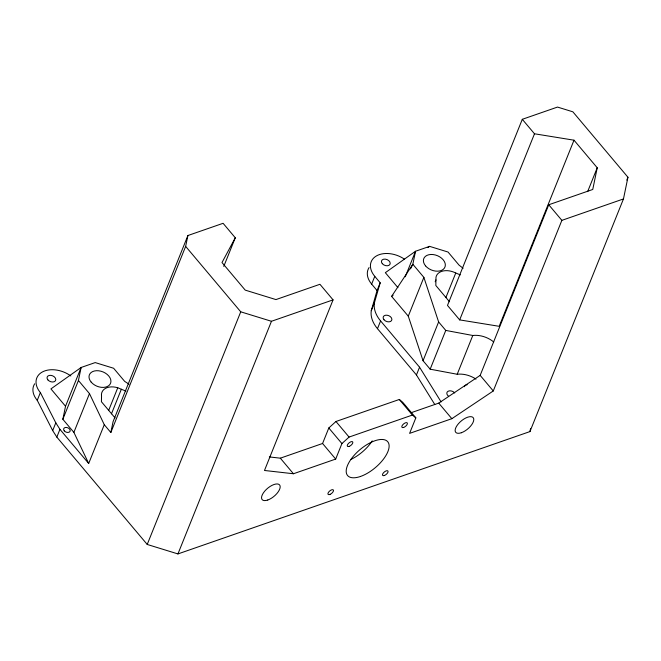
<?xml version="1.0" encoding="UTF-8"?>
<svg xmlns="http://www.w3.org/2000/svg" width="661" height="661" viewBox="0 0 661 661"><rect width="100%" height="100%" fill="white"/><g stroke="black" fill="none" stroke-linecap="round" stroke-linejoin="round"><path stroke-width="0.99" d="M65.53 406.251L50.93 388.899L81.121 367.475L78.428 380.496L89.466 393.601L104.281 424.709L88.69 463.477L73.883 432.377L62.845 419.272L65.53 406.251L81.121 367.475L95.201 362.583L113.634 368.26L124.665 381.372L128.978 384.157M104.281 424.709L110.833 432.501L113.081 421.652L187.898 235.531L223.096 223.302L235.283 237.778L223.773 266.408M110.833 432.501L185.65 246.379L187.898 235.531M34.694 383.777A22.821 15.534 21.9 0 0 37.247 400.326L52.69 430.584L56.829 437.095L147.221 544.457L177.941 553.926L529.948 431.583L530.56 428.625M529.948 431.583L623.463 198.944L627.95 177.247L572.856 111.808L557.504 107.074L522.297 119.311L534.493 133.786L574.004 140.19L597.23 167.778L592.752 189.476L548.746 204.77L480.167 375.374L438.73 403.119L410.894 412.795M434.756 404.449L416.438 374.952L377.481 328.674A33.521 22.821 21.9 0 1 371.259 310.695L377.059 290.534L380.182 282.784L374.77 276.348A22.821 15.534 21.9 0 1 376.398 255.947A22.821 15.534 21.9 0 1 404.433 259.153M371.259 310.695L374.374 302.936L380.182 282.784M37.247 400.326L40.371 392.576A22.821 15.534 21.9 0 1 42.329 371.986A22.821 15.534 21.9 0 1 70.818 375.944M52.69 430.584L55.805 422.825L40.371 392.576M62.845 419.272L78.428 380.496M56.829 437.095L59.944 429.336L55.805 422.825M73.883 432.377L89.466 393.601M108.602 410.564L117.765 387.776L125.945 391.122M111.469 413.827L121.351 389.238M147.221 544.457L240.744 311.818L185.65 246.379M177.941 553.926L271.464 321.279L333.061 299.871L319.941 284.288L275.943 299.582L245.223 290.121L221.997 262.533L235.283 237.778M333.061 299.871L264.483 470.475L293.443 473.755L335.689 459.073L341.919 443.564L349.074 437.07L412.431 415.05L415.843 417.868L409.605 433.376L451.851 418.694L493.28 390.957L561.867 220.353L623.463 198.944M377.059 290.534L371.656 284.106L374.77 276.348M269.341 456.933L280.33 458.172L322.568 443.49L328.806 427.981L335.953 421.495L399.318 399.475L402.723 402.293L415.843 417.868M377.481 328.674L380.596 320.924A33.521 22.821 21.9 0 1 374.374 302.936M405.259 276.785L415.529 251.254L429.609 246.363L448.034 252.039L459.073 265.144L463.121 268.267M475.994 379.141A20.747 14.121 21.9 0 0 457.205 374.258L430.171 369.193L423.04 360.716L408.283 316.156L423.875 277.38L412.836 264.268L415.529 251.254L385.33 272.679L397.947 287.659M435.178 281.793L435.938 279.9M445.869 297.607L455.76 273.018L460.353 274.893M416.438 374.952L419.561 367.202L380.596 320.924M423.04 360.716L438.623 321.94L423.875 277.38M522.297 119.311L447.48 305.423L459.676 319.899L499.187 326.311L574.004 140.19M430.171 369.193L445.762 330.417L438.623 321.94M459.676 319.899L534.493 133.786M457.205 374.258L472.789 335.482A20.747 14.121 21.9 0 1 493.726 341.977M587.637 191.64L597.23 167.778M626.793 180.114L627.95 177.247M410.531 268.87L412.836 264.268L391.609 296.384L408.283 316.156M391.609 296.384L393.121 295.227M427.931 247.553L429.609 246.363M445.762 330.417L472.789 335.482M240.744 311.818L271.464 321.279M548.746 204.77L561.867 220.353M449.497 301.73L435.83 285.502L435.996 277.174A14.831 10.097 21.9 0 1 455.76 273.018M480.167 375.374L493.28 390.957M438.73 403.119L451.851 418.694M399.318 399.475L412.431 415.05M335.953 421.495L349.074 437.07M328.806 427.981L341.919 443.564M322.568 443.49L335.689 459.073M280.33 458.172L293.443 473.755M115.088 417.95L101.43 401.731L101.538 396.129A14.831 10.097 21.9 0 1 117.765 387.776M59.944 429.336L88.69 463.477M419.561 367.202L441.102 401.896M372.234 440.87A26.242 11.832 -40.1 0 1 350.999 459.395M371.656 284.106A22.821 15.534 21.9 0 1 369.094 267.548M448.48 396.162A4.561 3.107 21.9 0 1 448.141 391.238A4.561 3.107 21.9 0 1 454.727 392.948M464.468 386.71A4.561 3.107 21.9 0 1 467.195 384.727M64.266 430.856A3.421 2.33 21.9 0 0 69.926 431.509A3.421 2.33 21.9 0 0 66.521 427.46A3.421 2.33 21.9 0 0 64.266 430.856M47.889 379.885A4.561 3.107 21.9 0 0 55.441 380.753A4.561 3.107 21.9 0 0 50.897 375.357A4.561 3.107 21.9 0 0 47.889 379.885M91.168 382.108A11.411 7.767 21.9 0 0 110.048 384.272A11.411 7.767 21.9 0 0 98.687 370.78A11.411 7.767 21.9 0 0 91.168 382.108M267.738 500.03A11.411 5.148 -40.1 0 0 280.041 485.752A11.411 5.148 -40.1 0 0 264.797 491.049A11.411 5.148 -40.1 0 0 267.738 500.03M349.107 446.398A3.421 1.545 -40.1 0 0 352.792 442.118A3.421 1.545 -40.1 0 0 348.223 443.705A3.421 1.545 -40.1 0 0 349.107 446.398M461.345 432.74A11.411 5.148 -40.1 0 0 473.64 418.463A11.411 5.148 -40.1 0 0 458.395 423.759A11.411 5.148 -40.1 0 0 461.345 432.74M360.493 476.465A26.242 11.832 -40.1 0 0 388.775 443.622A26.242 11.832 -40.1 0 0 353.718 455.809A26.242 11.832 -40.1 0 0 360.493 476.465M384.338 475.515A3.421 1.545 -40.1 0 0 388.032 471.235A3.421 1.545 -40.1 0 0 383.454 472.822A3.421 1.545 -40.1 0 0 384.338 475.515M403.664 427.436A3.421 1.545 -40.1 0 0 407.358 423.156A3.421 1.545 -40.1 0 0 402.78 424.742A3.421 1.545 -40.1 0 0 403.664 427.436M330.145 494.337A3.421 1.545 -40.1 0 0 333.375 490.008A3.421 1.545 -40.1 0 0 328.624 492.123A3.421 1.545 -40.1 0 0 330.145 494.337M382.298 263.665A4.561 3.107 21.9 0 0 389.85 264.532A4.561 3.107 21.9 0 0 385.305 259.129A4.561 3.107 21.9 0 0 382.298 263.665M425.568 265.887A11.411 7.767 21.9 0 0 444.448 268.044A11.411 7.767 21.9 0 0 433.095 254.551A11.411 7.767 21.9 0 0 425.568 265.887M383.991 319.742A4.561 3.107 21.9 0 0 391.543 320.602A4.561 3.107 21.9 0 0 386.991 315.206A4.561 3.107 21.9 0 0 383.991 319.742"/></g></svg>
